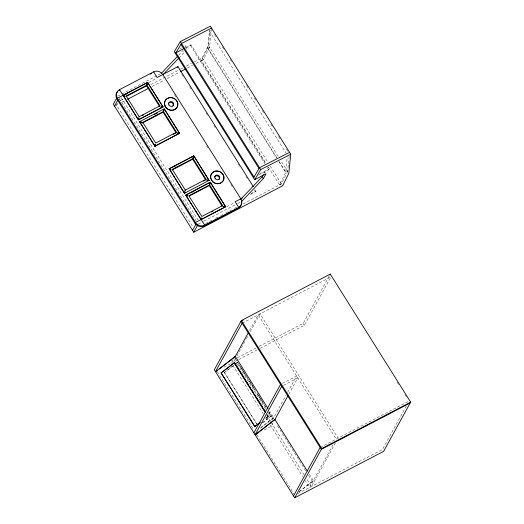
<?xml version="1.0" encoding="UTF-8"?>
<svg xmlns="http://www.w3.org/2000/svg" width="524" height="524" viewBox="0 0 524 524"><rect width="100%" height="100%" fill="white"/><g stroke="black" fill="none" stroke-linecap="round" stroke-linejoin="round"><path stroke-width="0.39" stroke-dasharray="2.62 1.97" d="M276.639 157.521L207.707 47.763L209.397 30.995L210.399 30.137M194.266 61.937L202.218 57.784L208.408 45.346L209.934 30.189M211.441 28.879L209.587 47.232L203.397 59.664L201.498 60.679L265.661 162.84M289.15 156.322L287.624 171.479L285.744 172.016L287.27 156.846M201.498 60.679L207.681 48.241L209.587 47.232L207.707 47.763M268.262 166.979L279.534 184.926L285.724 172.494L287.624 171.479L280.687 160.436M279.534 184.926L281.434 183.917L287.624 171.479M117.52 103.071L116.413 105.088L193.146 227.272M119.374 99.704L120.114 98.361M184.861 47.127L185.627 45.739L186.806 47.625L186.046 49.007M186.282 47.9L190.605 45.64L191.044 44.835L265.183 162.872M264.083 173.261L264.843 171.872L265.635 173.13M250.472 194.325L255.516 191.692L255.961 190.887L255.096 189.505M258.47 175.199L268.642 169.894L269.087 169.082L267.784 167.012M231.536 363.289L233.494 359.726M249.548 330.52L258.168 314.845L336.205 439.099M233.815 361.586L235.387 358.737M236.953 355.888L245.959 339.506M246.352 338.792L247.918 335.943M250.269 331.666L260.055 313.856L338.091 438.11M259.111 346.39L303.186 323.367L329.426 275.637M260.29 348.27L304.372 325.253L330.611 277.524M272.303 420.202L286.012 395.266M287.578 392.417L296.584 376.036L282.639 383.319M273.096 422.796L271.137 426.359L262.766 430.728M288.757 394.303L297.763 377.915L282.429 385.926M333.067 444.797L309.573 487.536L305.237 480.632M335.353 443.094L311.466 486.547L306.697 478.956M406.296 406.048L382.409 449.5L297.861 493.654M178.514 55.269L182.961 50.592L184.14 52.472L179.693 57.149M260.277 428.259L273.731 417.621L269.84 411.432M299.256 491.813L313.339 480.685L309.022 473.814M265.937 417.883L268.386 416.351L267.096 414.288M265.904 418.283L268.386 416.351M256.734 424.086L224.338 372.499L234.451 364.724M235.715 363.748L237.542 362.346L254.821 389.856M224.338 372.499L235.852 363.767M236.481 363.289L237.739 362.32L236.409 362.484L265.786 409.257M266.166 417.851L268.065 416.397L271.439 415.971L268.845 411.844M262.459 422.75L271.242 415.997L268.648 411.871M262.635 422.744L271.439 415.971M260.945 427.446L273.731 417.621M299.276 491.499L313.339 480.685M179.961 48.699L181.376 47.959M185.286 47.841L191.044 44.835M117.776 96.121L160.56 73.779M148.692 82.478L156.669 78.312M120.559 100.425L123.454 98.918M150.912 84.58L179.817 69.482M180.538 69.103L182.706 67.976M186.321 66.09L191.378 63.443M115.241 105.704L118.856 103.818M121.745 102.311L125.36 100.425M152.091 86.46L164.379 80.048M167.267 78.535L179.555 72.122M187.5 67.969L192.563 65.33M196.173 63.443L203.397 59.664M259.721 173.975L269.087 169.082M250.917 193.52L255.961 190.887M226.728 206.725L234.706 202.559M198.177 224.134L203.253 221.488M203.98 221.108L237.339 203.685M238.066 203.305L240.241 202.172M205.565 223.538L212.79 219.766M215.678 218.259L217.846 217.126M220.735 215.619L222.903 214.486M225.798 212.973L231.575 209.954M234.464 208.447L236.632 207.314M243.136 203.921L281.434 183.917M242.121 323.223L330.277 277.189M230.927 361.108L236.71 358.089M237.431 357.709L256.216 347.897M224.161 367.141L232.112 362.988M235.001 361.475L237.889 359.968M238.61 359.588L257.402 349.777M320.157 447.476L409.041 401.063M214.486 34.44L216.222 37.204M222.287 46.865L224.023 49.629M230.095 59.291L231.824 62.055M246.568 85.523L248.304 88.281M254.369 97.949L256.105 100.706M262.177 110.374L263.906 113.132M270.849 124.175L272.578 126.939M278.65 136.6L280.386 139.364M286.451 149.026L288.187 151.79M209.397 30.995L286.13 153.178M208.408 45.346L278.519 156.984M279.24 161.661L285.744 172.016M207.681 48.241L276.62 157.999M278.788 161.451L285.724 172.494M202.218 57.784L268 162.519M270.168 165.97L282.619 185.797M190.605 45.64L264.738 163.678M267.338 167.818L268.642 169.894M397.185 382.186L398.921 384.95M405.006 394.637L406.31 396.714M181.815 74.343L183.551 77.107M189.623 86.768L191.352 89.532M206.096 113.001L207.832 115.765M213.897 125.426L215.633 128.19M238.178 164.084L239.913 166.842M245.979 176.509L247.714 179.267M254.219 189.623L255.516 191.692M174.492 94.674L176.228 97.431M206.574 145.751L208.31 148.515M230.848 184.409L232.584 187.166M303.186 323.367L304.372 325.253M121.286 97.706L198.02 219.883M119.393 98.695L196.133 220.873M240.765 367.134L246.385 376.075M249.837 381.577L254.16 388.461M258.476 395.338L263.231 402.904M234.863 357.984L265.956 407.482M268.976 412.296L272.86 418.48M277.497 425.861L305.996 471.233M308.584 475.36L312.474 481.549M257.415 393.989L266.054 407.744M268.38 413.39L270.109 416.141L269.415 417.405L267.685 414.648M267.201 415.021L268.065 416.397M266.932 415.06L267.797 416.436M266.808 415.453L270.712 421.663M271.144 422.357L304.097 474.816M232.839 365.359L263.186 413.678M265.786 417.818L268.819 422.652M270.345 425.102L302.636 476.493M224.534 372.472L256.937 424.06M217.25 371.673L253.95 430.106M256.858 434.737L294.423 494.551"/><path stroke-width="0.79" d="M170.7 170.038C169.396 168.093 172.37 169.619 170.045 169.612M241.688 201.412L263.362 178.605L266.028 173.758L254.697 179.673L174.289 51.66L180.302 41.606L210.334 26.2L290.735 154.213L288.809 173.365L282.619 185.797L193.736 232.217L113.335 104.204L116.669 98.139M124.561 96.717C123.356 94.778 126.186 96.075 123.926 96.193M146.458 84.574C148.613 84.423 146.393 82.799 147.264 84.58M192.57 157.993C194.79 157.862 192.472 156.198 193.376 157.999M160.626 107.165C162.787 107.047 160.541 105.37 161.431 107.197M224.069 207.275C222.805 205.663 225.412 206.115 223.892 206.692M119.092 90.436L119.538 89.63L153.578 71.854A6.825 6.236 28.8 0 1 162.794 74.532L240.83 198.786A6.825 6.236 28.8 0 1 238.708 207.399L238.263 208.205L204.222 225.982A6.825 6.236 28.8 0 1 195 223.296L116.963 99.043A6.825 6.236 28.8 0 1 117.743 91.392M116.963 99.043L117.409 98.237A6.825 6.236 28.8 0 1 119.538 89.63L138.402 119.852L123.081 95.276M114.52 106.084L117.848 100.025M123.029 95.375L147.67 82.438L163.036 106.909L138.402 119.852M125.786 96.691L146.582 85.825L146.975 85.117L159.977 105.828L139.181 116.695L138.788 117.396M183.845 48.594L175.92 52.734L175.475 53.54L181.487 43.485L211.519 28.08M139.581 121.732L154.953 146.203L139.581 121.732L164.222 108.796L179.594 133.266L154.953 146.203M142.725 122.341L142.338 123.048L163.141 112.182L163.527 111.474L176.536 132.186L155.733 143.045L142.725 122.341L163.527 111.474M177.479 67.445L177.924 66.633L253.361 186.747M164.222 108.796L179.536 133.365M209.148 180.328L184.513 193.271L169.141 168.793L193.782 155.857L209.096 180.433L193.782 155.857M192.701 159.25L193.087 158.543L206.096 179.247L205.703 179.955L192.701 159.25L171.898 170.11M184.9 190.821L185.293 190.114L206.096 179.247M184.513 193.271L169.193 168.695M185.692 195.151L210.334 182.214L225.648 206.79L201.065 219.628L185.692 195.151L210.334 182.214M209.253 185.601L209.639 184.9L222.648 205.605L222.261 206.312L209.253 185.601L189.164 196.094M195 223.296L195.445 222.49L225.706 206.685M192.557 230.331L195.891 224.272M193.736 232.217L197.81 224.809M204.222 225.982L204.668 225.176L238.708 207.399L235.158 201.747L242.271 198.033M240.509 199.533L262.177 176.726L263.323 174.643M241.381 320.537L214.309 369.787L294.711 497.8L383.588 451.387L410.665 402.137L330.264 274.118L241.381 320.537L321.782 448.551L294.711 497.8M242.121 323.223L215.488 371.667L235.302 356.438L268.118 408.681M235.06 356.877L248.376 332.655M329.819 274.93L330.264 274.118M253.917 432.85L280.55 384.413M257.887 433.276L255.096 434.737L281.729 386.293M274.661 419.947L287.977 395.725M293.525 495.92L320.157 447.476M254.697 179.673L260.71 169.619L290.735 154.213M206.777 180.492C209.03 180.577 206.613 178.763 207.497 180.518M161.287 73.399L177.4 56.441M163.023 74.696L179.143 57.738M235.302 356.438L228.143 362.182M307.293 471.063L274.91 419.501L256.426 434.049M219.333 369.027L226.885 363.165M234.352 362.746L221.062 372.918L254.756 426.569L260.349 422.226M259.256 423.163L254.854 426.549L221.154 372.892L234.366 362.739L265.471 412.264M255.096 434.737L274.91 419.501M150.237 74.172L151.685 73.412M147.67 82.438L117.409 98.237L195.445 222.49A6.825 6.236 28.8 0 0 204.668 225.176L185.751 195.052M177.924 66.633L157.121 77.5L153.578 71.854M125.485 94.595L126.978 93.816M146.975 85.117L126.173 95.984L139.181 116.695M127.522 99.291L148.482 88.346M180.276 71.742L186.059 68.723M142.377 115.522L143.812 114.776M138.454 119.747L163.036 106.909M154.377 114.507L157.272 113.001M173.274 134.393L176.143 132.893L163.141 112.182M155.006 146.104L179.594 133.266M169.141 168.793L193.723 155.956M173.811 166.861L175.258 166.101M193.087 158.543L172.285 169.403L185.293 190.114M203.554 181.081L204.989 180.328M192.537 192.085L193.985 191.326M209.639 184.9L188.837 195.76L201.845 216.471L222.648 205.605M211.499 211.932L212.934 211.185M243.103 320.21L240.935 321.343L321.336 449.356L410.22 402.943M216.209 371.287L217.657 370.534M321.782 448.551L410.665 402.137M289.556 152.333L259.524 167.739L253.511 177.793L253.957 176.981L175.92 52.734M138.1 118.791C140.458 118.791 137.478 117.271 138.781 119.197M184.219 192.21C186.478 192.229 183.655 190.677 184.893 192.616M163.187 110.688L163.77 110.839M209.305 184.107C211.493 184.435 208.991 182.463 209.81 184.173M177.367 133.286C179.549 133.594 177.014 131.668 177.872 133.371M223.479 206.705L223.892 206.725M154.855 145.083C156.99 145.083 153.945 143.687 155.333 145.449M200.967 218.501C203.116 218.587 200.109 217.06 201.412 218.763M140.681 122.485L141.146 122.871M186.799 195.911C188.915 195.976 185.902 194.476 187.232 196.192M180.302 41.606L260.71 169.619M180.99 44.324L259.026 168.577M262.177 176.726L263.362 178.605M147.611 82.537L162.984 107.014M210.275 182.313L225.648 206.79M146.582 85.825L159.591 106.536M234.693 362.7L243.333 376.455M244.197 377.83L245.926 380.581M246.791 381.957L248.514 384.714M249.378 386.09L250.675 388.153M251.972 390.216L253.269 392.279M254.566 394.343L255.863 396.406M257.16 398.469L262.773 407.41M264.07 409.473L265.367 411.536M234.097 362.785L265.203 412.309M214.637 176.87A2.561 2.338 28.8 0 1 218.017 176.097A2.561 2.338 28.8 0 1 219.091 179.385M168.355 103.831A2.561 2.338 28.8 0 1 171.8 102.619A2.561 2.338 28.8 0 1 172.874 106.13M241.237 204.452A6.825 6.236 28.8 0 1 238.263 208.205M241.4 202.814A6.825 6.236 28.8 0 1 241.374 203.646M140.707 122.092C141.421 123.618 141.808 120.965 140.707 122.092M163.403 110.223C164.058 111.769 164.549 109.143 163.403 110.223M215.148 178.533A2.561 2.338 28.8 0 0 219.491 178.658A2.561 2.338 28.8 0 0 217.146 175.009A2.561 2.338 28.8 0 0 215.148 178.533M168.924 104.944A2.561 2.338 28.8 0 0 173.267 105.409A2.561 2.338 28.8 0 0 171.243 101.61A2.561 2.338 28.8 0 0 168.924 104.944M211.532 180.276A6.825 6.236 28.8 0 0 223.119 180.898A6.825 6.236 28.8 0 0 217.133 171.034A6.825 6.236 28.8 0 0 211.532 180.276M211.578 180.191A6.825 6.236 28.8 0 0 223.165 180.819A6.825 6.236 28.8 0 0 217.178 170.955A6.825 6.236 28.8 0 0 211.578 180.191M165.099 106.09A6.825 6.236 28.8 0 0 176.634 107.99A6.825 6.236 28.8 0 0 171.846 97.621A6.825 6.236 28.8 0 0 165.099 106.09M165.053 106.175A6.825 6.236 28.8 0 0 176.588 108.082A6.825 6.236 28.8 0 0 171.793 97.706A6.825 6.236 28.8 0 0 165.053 106.175"/></g></svg>
